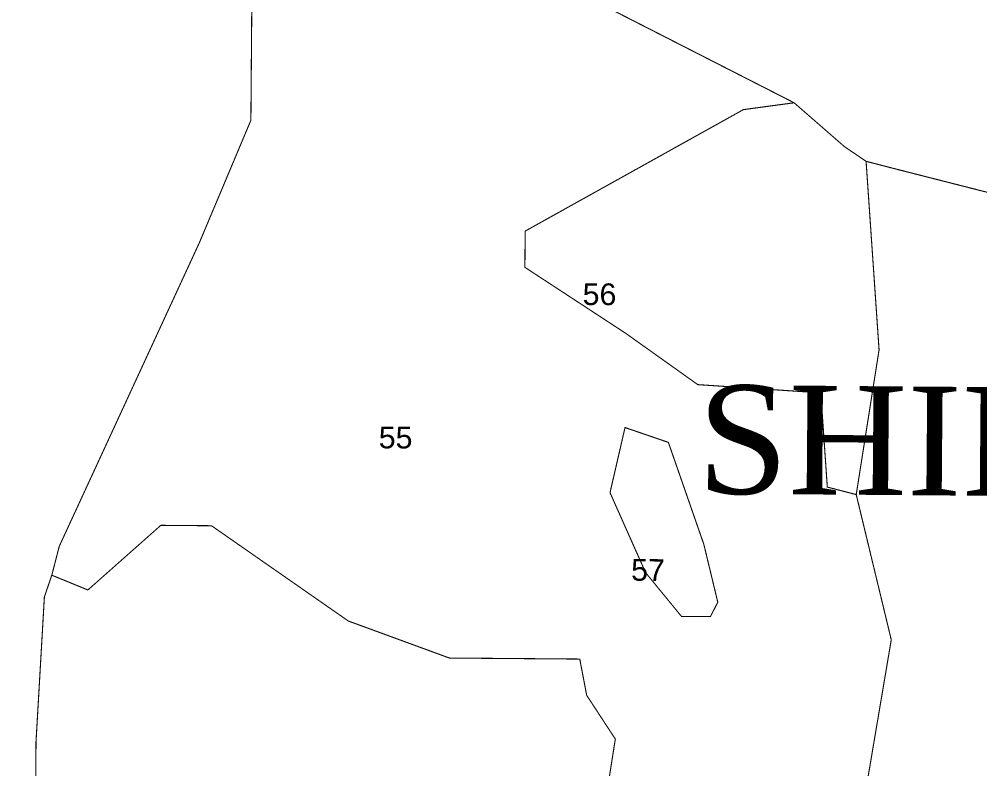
# Model space of a CAD drawing. Header units: metres. Extents: x 317370 to 326712, y 1824935 to 1838812.
# Drawn here: x 324339 to 324873, y 1830131 to 1830548 of the extents above; entities that cross this region are included whole.
import ezdxf

# ---------------------------------------------------------------- set-up
doc = ezdxf.new("R2010")
doc.units = ezdxf.units.M
doc.header["$MEASUREMENT"] = 0
for name, color, linetype in [('SURVEY NO.', 7, 'Continuous'), ('SURVEY PLOT BOUNDARY', 35, 'Continuous'), ('VILLAGE NAME', 3, 'Continuous')]:
    doc.layers.add(name, color=color, linetype=linetype)
doc.styles.add('PDF Arial', font='arial.ttf')
doc.styles.get("Standard").update_dxf_attribs({"font": 'times.ttf'})

# ---------------------------------------------------------------- blocks, each defined once
blk = doc.blocks.new('81')
at = {"layer": 'SURVEY PLOT BOUNDARY', "lineweight": 18, "const_width": 0.605}
for points in [[(325087.57, 1830398.29), (324826.08, 1830464.85), (324809.99, 1830469.01), (324797.96, 1830477.17), (324769.93, 1830501.58), (324649.48, 1830563), (324641.49, 1830571.13), (324645.68, 1830591.25), (324601.24, 1830579.51), (324468.77, 1830649.09), (324468.89, 1830665.21), (324481.37, 1830713.49), (324489.55, 1830729.56), (324506, 1830769.74), (324522.31, 1830793.8), (324545.95, 1830725.08), (324610.29, 1830704.42), (324654.53, 1830691.97), (324662.72, 1830708.04), (324691.47, 1830776.35), (324747.94, 1830779.93), (324844.36, 1830738.86), (324912.05, 1830633.5)], [(324097.43, 1830075.48), (324236.03, 1830271.94), (324224.13, 1830296.23), (324172.59, 1830405.49), (324197.56, 1830506.08), (324197.82, 1830538.33), (324186.52, 1830639.21), (324230.6, 1830606.61), (324448.58, 1830645.21), (324468.77, 1830649.09), (324464.61, 1830632.99), (324468.54, 1830620.87), (324467.53, 1830491.86), (324438.77, 1830423.55), (324360.86, 1830254.83), (324356.7, 1830238.74), (324352.57, 1830226.68), (324347.91, 1830146.08), (324347.75, 1830125.92)], [(324657.68, 1830067.04), (324670.4, 1830147.58), (324654.47, 1830171.89), (324650.6, 1830192.08), (324578.04, 1830192.65), (324521.77, 1830213.25), (324445.6, 1830266.26), (324417.38, 1830266.48), (324376.79, 1830230.52), (324356.7, 1830238.74), (324360.86, 1830254.83), (324438.77, 1830423.55), (324467.53, 1830491.86), (324468.54, 1830620.87)], [(324649.48, 1830563), (324769.93, 1830501.58), (324741.68, 1830497.77), (324620.22, 1830430.19), (324620.06, 1830410.03), (324676.21, 1830373.3), (324716.29, 1830344.77), (324784.79, 1830340.19), (324788.4, 1830287.76), (324804.5, 1830283.6), (324824.01, 1830202.81), (324802.88, 1830078)], [(324802.88, 1830078), (324824.01, 1830202.81), (324804.5, 1830283.6), (324817.22, 1830364.13), (324809.99, 1830469.01), (324826.08, 1830464.85), (325087.57, 1830398.29)], [(324347.75, 1830125.92), (324347.91, 1830146.08), (324352.57, 1830226.68), (324356.7, 1830238.74), (324376.79, 1830230.52), (324417.38, 1830266.48), (324445.6, 1830266.26), (324521.77, 1830213.25), (324578.04, 1830192.65), (324650.6, 1830192.08), (324654.47, 1830171.89), (324670.4, 1830147.58), (324657.68, 1830067.04)]]:
    blk.add_lwpolyline(points, dxfattribs=at)
for points in [[(324809.99, 1830469.01), (324817.22, 1830364.13), (324804.5, 1830283.6), (324788.4, 1830287.76), (324784.79, 1830340.19), (324716.29, 1830344.77), (324676.21, 1830373.3), (324620.06, 1830410.03), (324620.22, 1830430.19), (324741.68, 1830497.77), (324769.93, 1830501.58), (324797.96, 1830477.17)], [(324699.92, 1830312.64), (324719.63, 1830256.04), (324727.44, 1830223.73), (324723.34, 1830215.7), (324707.22, 1830215.82), (324687.25, 1830240.17), (324667.45, 1830284.68), (324675.8, 1830320.89)], [(324699.92, 1830312.64), (324675.8, 1830320.89), (324667.45, 1830284.68), (324687.25, 1830240.17), (324707.22, 1830215.82), (324723.34, 1830215.7), (324727.44, 1830223.73), (324719.63, 1830256.04)]]:
    blk.add_lwpolyline(points, close=True, dxfattribs=at)
at = {"layer": 'SURVEY NO.', "char_height": 12.094, "attachment_point": 7, "rotation": 359.5492, "style": 'PDF Arial'}
for s, insert in [('56', (324652.15, 1830388.93)), ('55', (324538.65, 1830309.19)), ('57', (324679.16, 1830235.51))]:
    blk.add_mtext(s, dxfattribs=dict(at, insert=insert))
at = {"layer": 'VILLAGE NAME', "insert": (324715.81, 1830283.29), "char_height": 60.468, "attachment_point": 7, "rotation": 359.5492}
blk.add_mtext('SHIRSE', dxfattribs=at)

msp = doc.modelspace()

# ---------------------------------------------------------------- block references
msp.add_blockref('81', (0, 0))

doc.saveas('drawing.dxf')
